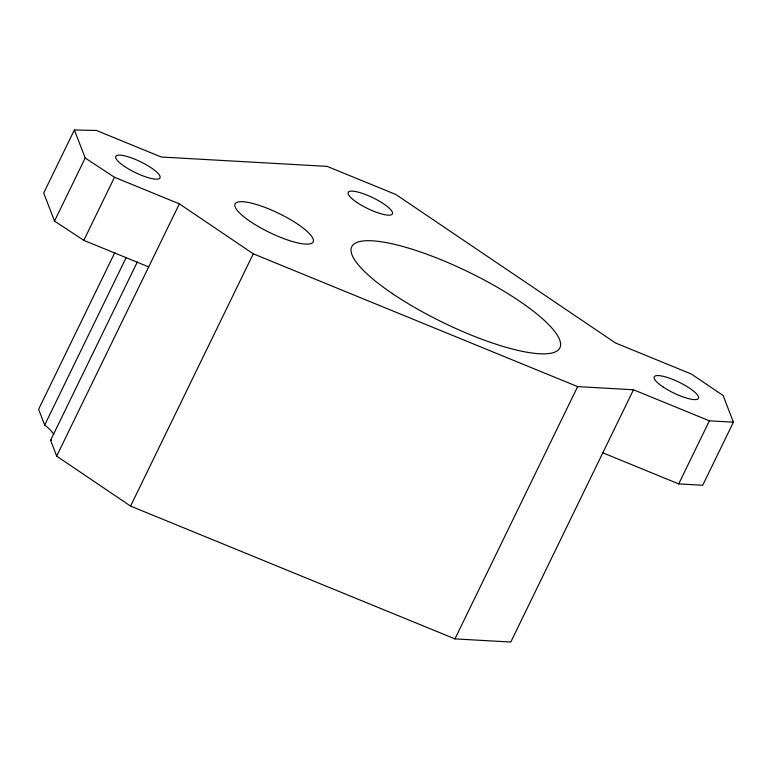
<?xml version="1.0" encoding="UTF-8"?>
<svg xmlns="http://www.w3.org/2000/svg" width="772" height="772" viewBox="0 0 772 772"><rect width="100%" height="100%" fill="white"/><g stroke="black" fill="none" stroke-linecap="round" stroke-linejoin="round"><path stroke-width="1.16" d="M602.816 452.826L678.713 483.899L702.723 485.26L733.4 422.188L723.103 395.505L691.316 374.015L615.419 342.942L395.92 194.534L327.135 166.376L161.29 157.025L96.413 130.458L74.373 129.966L43.705 193.029L54.523 221.072L83.81 240.353L148.687 266.909M54.523 221.072L85.19 157.999L74.373 129.966M83.81 240.353L114.488 177.28L85.19 157.999M114.845 252.531L38.6 409.295L44.689 425.092L46.195 426.212A43.396 10.605 25.9 0 1 53.789 434.617M44.689 425.092L126.193 257.501M733.4 422.188L709.381 420.827L633.484 389.763L510.794 642.034L454.949 638.888L130.574 506.094L56.665 456.117L50.576 440.329L137.339 261.94M56.665 456.117L179.355 203.847L114.488 177.28M130.574 506.094L253.264 253.814L179.355 203.847M454.949 638.888L577.639 386.608L633.484 389.763M678.713 483.899L709.381 420.827M50.576 440.329L51.618 440.252M253.264 253.814L577.639 386.608M392.601 293.727A115.723 28.294 25.9 0 0 559.777 348.037A115.723 28.294 25.9 0 0 414.95 250.118A115.723 28.294 25.9 0 0 392.601 293.727M250.437 221.593A43.396 10.605 25.9 0 0 313.123 241.954A43.396 10.605 25.9 0 0 258.813 205.236A43.396 10.605 25.9 0 0 250.437 221.593M356.867 202.399A24.588 6.012 25.9 0 0 392.388 213.94A24.588 6.012 25.9 0 0 361.614 193.135A24.588 6.012 25.9 0 0 356.867 202.399M124.466 166.395A24.588 6.012 25.9 0 0 159.987 177.936A24.588 6.012 25.9 0 0 129.214 157.131A24.588 6.012 25.9 0 0 124.466 166.395M662.926 386.84A24.588 6.012 25.9 0 0 698.448 398.381A24.588 6.012 25.9 0 0 667.674 377.566A24.588 6.012 25.9 0 0 662.926 386.84"/></g></svg>
